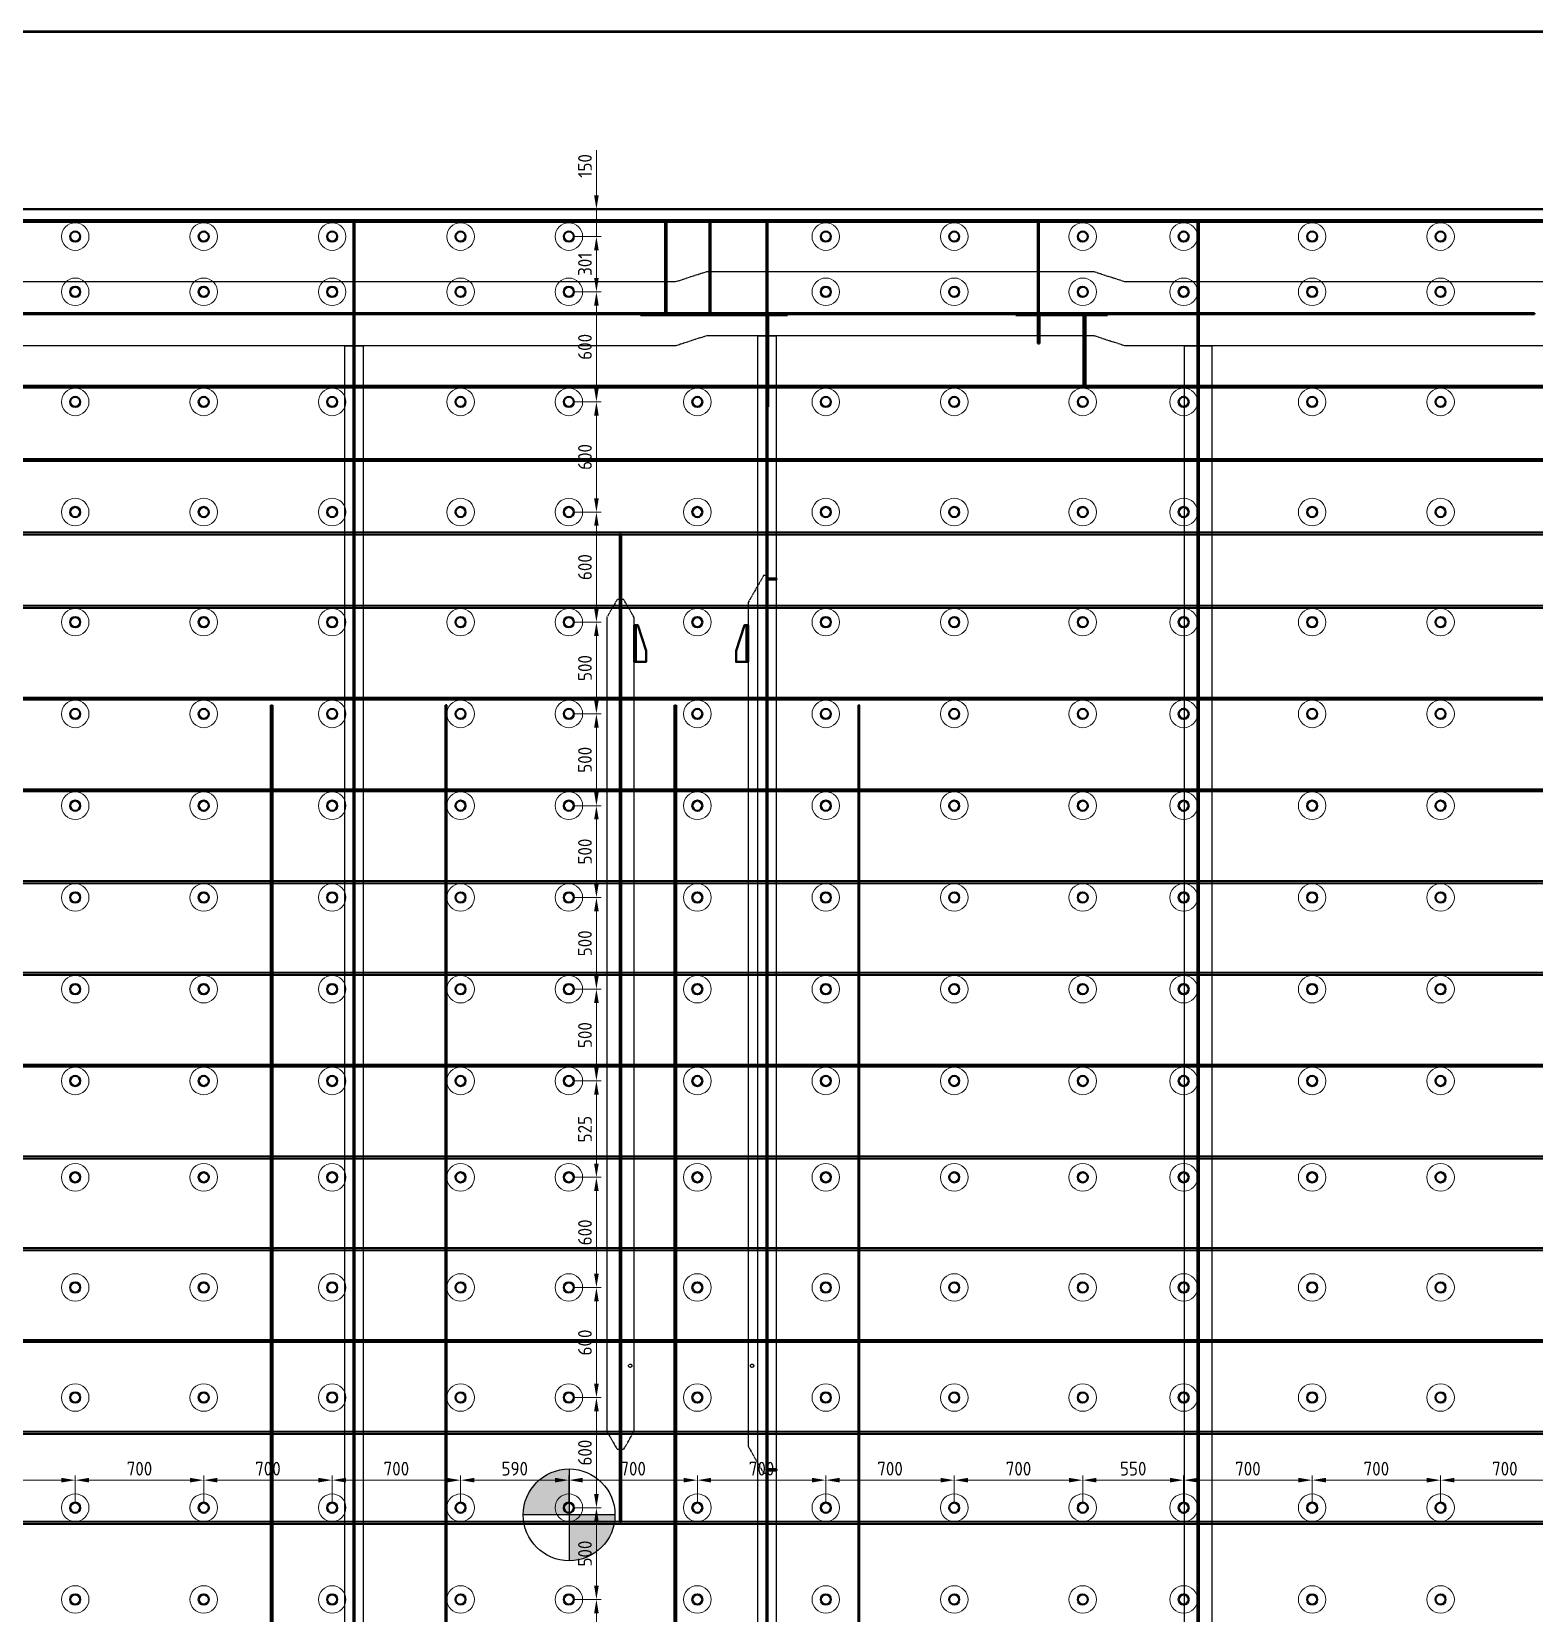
# Model space of a CAD drawing. Header units: millimetres. Extents: x 28536 to 76379, y -1004 to 16786.
# Drawn here: x 37083 to 45272, y 7658 to 16276 of the extents above; entities that cross this region are included whole.
import ezdxf

# ---------------------------------------------------------------- set-up
doc = ezdxf.new("R2010")
doc.units = ezdxf.units.MM
doc.linetypes.add('AM_ISO02W050', pattern=[7.5, 6, -1.5])
doc.linetypes.add('AM_ISO09W050', pattern=[22.5, 12, -1.5, 3, -1.5, 3, -1.5])
for name, color, linetype, lineweight in [('AM_BOR', 7, 'Continuous', 50), ('Mechanical-AM_0', 7, 'Continuous', 40), ('Mechanical-AM_11', 3, 'AM_ISO09W050', 25), ('Mechanical-AM_3', 6, 'AM_ISO02W050', 35), ('Mechanical-AM_9', 253, 'Continuous', 0)]:
    doc.layers.add(name, color=color, linetype=linetype, lineweight=lineweight)
doc.styles.get("Standard").update_dxf_attribs({"font": 'ISOCP.SHX'})
doc.dimstyles.new('AM_ISO', dxfattribs={"dimtxt": 3, "dimasz": 3, "dimexe": 1, "dimexo": 1, "dimgap": 1, "dimtad": 1, "dimdec": 0, "dimdsep": 46, "dimtxsty": 'Standard', "dimcen": 0, "dimclrd": 256, "dimclre": 256, "dimclrt": 2, "dimadec": 0, "dimazin": 2, "dimtp": 0.1, "dimtm": 0.1, "dimtfac": 0.71, "dimtdec": 0, "dimtmove": 0, "dimatfit": 3, "dimfxl": 1, "dimtzin": 0, "dimlwd": -1, "dimlwe": -1, "dimarcsym": 1})

# ---------------------------------------------------------------- blocks, each defined once
blk = doc.blocks.new('COG')
h = blk.add_hatch(color=256)
edge = h.paths.add_edge_path()
edge.add_line((0, 0), (0, 250))
edge.add_arc((0, 0), 250, 90, 180)
edge.add_line((-250, 0), (0, 0))
edge = h.paths.add_edge_path()
edge.add_line((250, 0), (0, 0))
edge.add_line((0, 0), (0, -250))
edge.add_arc((0, 0), 250, 270, 360)
for p, q in [((0, 250), (0, -250)), ((250, 0), (-250, 0))]:
    blk.add_line(p, q)
blk.add_circle((0, 0), 250)
blk = doc.blocks.new('stop plate-tv')
blk.add_line((200, 9), (0, 9))
blk.add_lwpolyline([(0, 0), (200, 0), (200, 20), (60, 65), (0, 65)], close=True)
blk = doc.blocks.new('A1')
at = {"layer": 'AM_BOR', "color": 161}
blk.add_line((16, 576), (816, 576), dxfattribs=at)
blk = doc.blocks.new('*D525')
at = {"layer": 'Defpoints', "color": 0, "transparency": 16777216}
for p in [(37320.5, 8383.5), (36620.5, 8233.5), (37320.5, 8233.5)]:
    blk.add_point(p, dxfattribs=at)
at = {"layer": 'Mechanical-AM_9', "transparency": 16777216}
for p, q in [((36620.5, 8258.5), (36620.5, 8408.5)), ((36695.5, 8383.5), (37245.5, 8383.5)), ((37320.5, 8258.5), (37320.5, 8408.5))]:
    blk.add_line(p, q, dxfattribs=at)
for points in [[(36695.5, 8396), (36695.5, 8371), (36620.5, 8383.5)], [(37245.5, 8396), (37245.5, 8371), (37320.5, 8383.5)]]:
    blk.add_solid(points, dxfattribs=at)
at = {"layer": 'Mechanical-AM_9', "color": 2, "transparency": 16777216, "insert": (36970.5, 8446), "char_height": 75, "attachment_point": 5}
blk.add_mtext('700', dxfattribs=at)
blk = doc.blocks.new('*D526')
at = {"layer": 'Defpoints', "color": 0, "transparency": 16777216}
for p in [(38020.5, 8383.5), (37320.5, 8233.5), (38020.5, 8233.5)]:
    blk.add_point(p, dxfattribs=at)
at = {"layer": 'Mechanical-AM_9', "transparency": 16777216}
for p, q in [((37320.5, 8258.5), (37320.5, 8408.5)), ((37395.5, 8383.5), (37945.5, 8383.5)), ((38020.5, 8258.5), (38020.5, 8408.5))]:
    blk.add_line(p, q, dxfattribs=at)
for points in [[(37395.5, 8396), (37395.5, 8371), (37320.5, 8383.5)], [(37945.5, 8396), (37945.5, 8371), (38020.5, 8383.5)]]:
    blk.add_solid(points, dxfattribs=at)
at = {"layer": 'Mechanical-AM_9', "color": 2, "transparency": 16777216, "insert": (37670.5, 8446), "char_height": 75, "attachment_point": 5}
blk.add_mtext('700', dxfattribs=at)
blk = doc.blocks.new('*D527')
at = {"layer": 'Defpoints', "color": 0, "transparency": 16777216}
for p in [(38720.5, 8383.5), (38020.5, 8233.5), (38720.5, 8233.5)]:
    blk.add_point(p, dxfattribs=at)
at = {"layer": 'Mechanical-AM_9', "transparency": 16777216}
for p, q in [((38020.5, 8258.5), (38020.5, 8408.5)), ((38095.5, 8383.5), (38645.5, 8383.5)), ((38720.5, 8258.5), (38720.5, 8408.5))]:
    blk.add_line(p, q, dxfattribs=at)
for points in [[(38095.5, 8396), (38095.5, 8371), (38020.5, 8383.5)], [(38645.5, 8396), (38645.5, 8371), (38720.5, 8383.5)]]:
    blk.add_solid(points, dxfattribs=at)
at = {"layer": 'Mechanical-AM_9', "color": 2, "transparency": 16777216, "insert": (38370.5, 8446), "char_height": 75, "attachment_point": 5}
blk.add_mtext('700', dxfattribs=at)
blk = doc.blocks.new('*D528')
at = {"layer": 'Defpoints', "color": 0, "transparency": 16777216}
for p in [(39420.5, 8383.5), (38720.5, 8233.5), (39420.5, 8233.5)]:
    blk.add_point(p, dxfattribs=at)
at = {"layer": 'Mechanical-AM_9', "transparency": 16777216}
for p, q in [((38720.5, 8258.5), (38720.5, 8408.5)), ((38795.5, 8383.5), (39345.5, 8383.5)), ((39420.5, 8258.5), (39420.5, 8408.5))]:
    blk.add_line(p, q, dxfattribs=at)
for points in [[(38795.5, 8396), (38795.5, 8371), (38720.5, 8383.5)], [(39345.5, 8396), (39345.5, 8371), (39420.5, 8383.5)]]:
    blk.add_solid(points, dxfattribs=at)
at = {"layer": 'Mechanical-AM_9', "color": 2, "transparency": 16777216, "insert": (39070.5, 8446), "char_height": 75, "attachment_point": 5}
blk.add_mtext('700', dxfattribs=at)
blk = doc.blocks.new('*D529')
at = {"layer": 'Defpoints', "color": 0, "transparency": 16777216}
for p in [(40010.5, 8383.5), (39420.5, 8233.5), (40010.5, 8233.5)]:
    blk.add_point(p, dxfattribs=at)
at = {"layer": 'Mechanical-AM_9', "transparency": 16777216}
for p, q in [((39420.5, 8258.5), (39420.5, 8408.5)), ((39495.5, 8383.5), (39935.5, 8383.5)), ((40010.5, 8258.5), (40010.5, 8408.5))]:
    blk.add_line(p, q, dxfattribs=at)
for points in [[(39495.5, 8396), (39495.5, 8371), (39420.5, 8383.5)], [(39935.5, 8396), (39935.5, 8371), (40010.5, 8383.5)]]:
    blk.add_solid(points, dxfattribs=at)
at = {"layer": 'Mechanical-AM_9', "color": 2, "transparency": 16777216, "insert": (39715.5, 8446), "char_height": 75, "attachment_point": 5}
blk.add_mtext('590', dxfattribs=at)
blk = doc.blocks.new('*D530')
at = {"layer": 'Defpoints', "color": 0, "transparency": 16777216}
for p in [(40710.5, 8383.5), (40010.5, 8233.5), (40710.5, 8233.5)]:
    blk.add_point(p, dxfattribs=at)
at = {"layer": 'Mechanical-AM_9', "transparency": 16777216}
for p, q in [((40010.5, 8258.5), (40010.5, 8408.5)), ((40085.5, 8383.5), (40635.5, 8383.5)), ((40710.5, 8258.5), (40710.5, 8408.5))]:
    blk.add_line(p, q, dxfattribs=at)
for points in [[(40085.5, 8396), (40085.5, 8371), (40010.5, 8383.5)], [(40635.5, 8396), (40635.5, 8371), (40710.5, 8383.5)]]:
    blk.add_solid(points, dxfattribs=at)
at = {"layer": 'Mechanical-AM_9', "color": 2, "transparency": 16777216, "insert": (40360.5, 8446), "char_height": 75, "attachment_point": 5}
blk.add_mtext('700', dxfattribs=at)
blk = doc.blocks.new('*D531')
at = {"layer": 'Defpoints', "color": 0, "transparency": 16777216}
for p in [(41410.5, 8383.5), (40710.5, 8233.5), (41410.5, 8233.5)]:
    blk.add_point(p, dxfattribs=at)
at = {"layer": 'Mechanical-AM_9', "transparency": 16777216}
for p, q in [((40710.5, 8258.5), (40710.5, 8408.5)), ((40785.5, 8383.5), (41335.5, 8383.5)), ((41410.5, 8258.5), (41410.5, 8408.5))]:
    blk.add_line(p, q, dxfattribs=at)
for points in [[(40785.5, 8396), (40785.5, 8371), (40710.5, 8383.5)], [(41335.5, 8396), (41335.5, 8371), (41410.5, 8383.5)]]:
    blk.add_solid(points, dxfattribs=at)
at = {"layer": 'Mechanical-AM_9', "color": 2, "transparency": 16777216, "insert": (41060.5, 8446), "char_height": 75, "attachment_point": 5}
blk.add_mtext('700', dxfattribs=at)
blk = doc.blocks.new('*D532')
at = {"layer": 'Defpoints', "color": 0, "transparency": 16777216}
for p in [(42110.5, 8383.5), (41410.5, 8233.5), (42110.5, 8233.5)]:
    blk.add_point(p, dxfattribs=at)
at = {"layer": 'Mechanical-AM_9', "transparency": 16777216}
for p, q in [((41410.5, 8258.5), (41410.5, 8408.5)), ((41485.5, 8383.5), (42035.5, 8383.5)), ((42110.5, 8258.5), (42110.5, 8408.5))]:
    blk.add_line(p, q, dxfattribs=at)
for points in [[(41485.5, 8396), (41485.5, 8371), (41410.5, 8383.5)], [(42035.5, 8396), (42035.5, 8371), (42110.5, 8383.5)]]:
    blk.add_solid(points, dxfattribs=at)
at = {"layer": 'Mechanical-AM_9', "color": 2, "transparency": 16777216, "insert": (41760.5, 8446), "char_height": 75, "attachment_point": 5}
blk.add_mtext('700', dxfattribs=at)
blk = doc.blocks.new('*D533')
at = {"layer": 'Defpoints', "color": 0, "transparency": 16777216}
for p in [(42810.5, 8383.5), (42110.5, 8233.5), (42810.5, 8233.5)]:
    blk.add_point(p, dxfattribs=at)
at = {"layer": 'Mechanical-AM_9', "transparency": 16777216}
for p, q in [((42110.5, 8258.5), (42110.5, 8408.5)), ((42185.5, 8383.5), (42735.5, 8383.5)), ((42810.5, 8258.5), (42810.5, 8408.5))]:
    blk.add_line(p, q, dxfattribs=at)
for points in [[(42185.5, 8396), (42185.5, 8371), (42110.5, 8383.5)], [(42735.5, 8396), (42735.5, 8371), (42810.5, 8383.5)]]:
    blk.add_solid(points, dxfattribs=at)
at = {"layer": 'Mechanical-AM_9', "color": 2, "transparency": 16777216, "insert": (42460.5, 8446), "char_height": 75, "attachment_point": 5}
blk.add_mtext('700', dxfattribs=at)
blk = doc.blocks.new('*D534')
at = {"layer": 'Defpoints', "color": 0, "transparency": 16777216}
for p in [(43360.5, 8383.5), (42810.5, 8233.5), (43360.5, 8233.5)]:
    blk.add_point(p, dxfattribs=at)
at = {"layer": 'Mechanical-AM_9', "transparency": 16777216}
for p, q in [((42810.5, 8258.5), (42810.5, 8408.5)), ((42885.5, 8383.5), (43285.5, 8383.5)), ((43360.5, 8258.5), (43360.5, 8408.5))]:
    blk.add_line(p, q, dxfattribs=at)
for points in [[(42885.5, 8396), (42885.5, 8371), (42810.5, 8383.5)], [(43285.5, 8396), (43285.5, 8371), (43360.5, 8383.5)]]:
    blk.add_solid(points, dxfattribs=at)
at = {"layer": 'Mechanical-AM_9', "color": 2, "transparency": 16777216, "insert": (43085.5, 8446), "char_height": 75, "attachment_point": 5}
blk.add_mtext('550', dxfattribs=at)
blk = doc.blocks.new('*D535')
at = {"layer": 'Defpoints', "color": 0, "transparency": 16777216}
for p in [(44060.5, 8383.5), (43360.5, 8233.5), (44060.5, 8233.5)]:
    blk.add_point(p, dxfattribs=at)
at = {"layer": 'Mechanical-AM_9', "transparency": 16777216}
for p, q in [((43360.5, 8258.5), (43360.5, 8408.5)), ((43435.5, 8383.5), (43985.5, 8383.5)), ((44060.5, 8258.5), (44060.5, 8408.5))]:
    blk.add_line(p, q, dxfattribs=at)
for points in [[(43435.5, 8396), (43435.5, 8371), (43360.5, 8383.5)], [(43985.5, 8396), (43985.5, 8371), (44060.5, 8383.5)]]:
    blk.add_solid(points, dxfattribs=at)
at = {"layer": 'Mechanical-AM_9', "color": 2, "transparency": 16777216, "insert": (43710.5, 8446), "char_height": 75, "attachment_point": 5}
blk.add_mtext('700', dxfattribs=at)
blk = doc.blocks.new('*D536')
at = {"layer": 'Defpoints', "color": 0, "transparency": 16777216}
for p in [(44760.5, 8383.5), (44060.5, 8233.5), (44760.5, 8233.5)]:
    blk.add_point(p, dxfattribs=at)
at = {"layer": 'Mechanical-AM_9', "transparency": 16777216}
for p, q in [((44060.5, 8258.5), (44060.5, 8408.5)), ((44135.5, 8383.5), (44685.5, 8383.5)), ((44760.5, 8258.5), (44760.5, 8408.5))]:
    blk.add_line(p, q, dxfattribs=at)
for points in [[(44135.5, 8396), (44135.5, 8371), (44060.5, 8383.5)], [(44685.5, 8396), (44685.5, 8371), (44760.5, 8383.5)]]:
    blk.add_solid(points, dxfattribs=at)
at = {"layer": 'Mechanical-AM_9', "color": 2, "transparency": 16777216, "insert": (44410.5, 8446), "char_height": 75, "attachment_point": 5}
blk.add_mtext('700', dxfattribs=at)
blk = doc.blocks.new('*D537')
at = {"layer": 'Defpoints', "color": 0, "transparency": 16777216}
for p in [(45460.5, 8383.5), (44760.5, 8233.5), (45460.5, 8233.5)]:
    blk.add_point(p, dxfattribs=at)
at = {"layer": 'Mechanical-AM_9', "transparency": 16777216}
for p, q in [((44760.5, 8258.5), (44760.5, 8408.5)), ((44835.5, 8383.5), (45385.5, 8383.5)), ((45460.5, 8258.5), (45460.5, 8408.5))]:
    blk.add_line(p, q, dxfattribs=at)
for points in [[(44835.5, 8396), (44835.5, 8371), (44760.5, 8383.5)], [(45385.5, 8396), (45385.5, 8371), (45460.5, 8383.5)]]:
    blk.add_solid(points, dxfattribs=at)
at = {"layer": 'Mechanical-AM_9', "color": 2, "transparency": 16777216, "insert": (45110.5, 8446), "char_height": 75, "attachment_point": 5}
blk.add_mtext('700', dxfattribs=at)
blk = doc.blocks.new('*D554')
at = {"layer": 'Defpoints', "color": 0, "transparency": 16777216}
for p in [(40010.5, 7733.5), (40160.5, 7733.5), (40010.5, 7233.5)]:
    blk.add_point(p, dxfattribs=at)
at = {"layer": 'Mechanical-AM_9', "transparency": 16777216}
for p, q in [((40035.5, 7733.5), (40185.5, 7733.5)), ((40160.5, 7308.5), (40160.5, 7658.5)), ((40035.5, 7233.5), (40185.5, 7233.5))]:
    blk.add_line(p, q, dxfattribs=at)
for points in [[(40148, 7658.5), (40173, 7658.5), (40160.5, 7733.5)], [(40148, 7308.5), (40173, 7308.5), (40160.5, 7233.5)]]:
    blk.add_solid(points, dxfattribs=at)
at = {"layer": 'Mechanical-AM_9', "color": 2, "transparency": 16777216, "insert": (40098, 7483.5), "char_height": 75, "attachment_point": 5, "rotation": 90}
blk.add_mtext('500', dxfattribs=at)
blk = doc.blocks.new('*D555')
at = {"layer": 'Defpoints', "color": 0, "transparency": 16777216}
for p in [(40010.5, 8233.5), (40160.5, 8233.5), (40010.5, 7733.5)]:
    blk.add_point(p, dxfattribs=at)
at = {"layer": 'Mechanical-AM_9', "transparency": 16777216}
for p, q in [((40035.5, 8233.5), (40185.5, 8233.5)), ((40160.5, 7808.5), (40160.5, 8158.5)), ((40035.5, 7733.5), (40185.5, 7733.5))]:
    blk.add_line(p, q, dxfattribs=at)
for points in [[(40148, 8158.5), (40173, 8158.5), (40160.5, 8233.5)], [(40148, 7808.5), (40173, 7808.5), (40160.5, 7733.5)]]:
    blk.add_solid(points, dxfattribs=at)
at = {"layer": 'Mechanical-AM_9', "color": 2, "transparency": 16777216, "insert": (40098, 7983.5), "char_height": 75, "attachment_point": 5, "rotation": 90}
blk.add_mtext('500', dxfattribs=at)
blk = doc.blocks.new('*D556')
at = {"layer": 'Defpoints', "color": 0, "transparency": 16777216}
for p in [(40010.5, 8833.5), (40160.5, 8833.5), (40010.5, 8233.5)]:
    blk.add_point(p, dxfattribs=at)
at = {"layer": 'Mechanical-AM_9', "transparency": 16777216}
for p, q in [((40035.5, 8833.5), (40185.5, 8833.5)), ((40160.5, 8308.5), (40160.5, 8758.5)), ((40035.5, 8233.5), (40185.5, 8233.5))]:
    blk.add_line(p, q, dxfattribs=at)
for points in [[(40148, 8758.5), (40173, 8758.5), (40160.5, 8833.5)], [(40148, 8308.5), (40173, 8308.5), (40160.5, 8233.5)]]:
    blk.add_solid(points, dxfattribs=at)
at = {"layer": 'Mechanical-AM_9', "color": 2, "transparency": 16777216, "insert": (40098, 8533.5), "char_height": 75, "attachment_point": 5, "rotation": 90}
blk.add_mtext('600', dxfattribs=at)
blk = doc.blocks.new('*D557')
at = {"layer": 'Defpoints', "color": 0, "transparency": 16777216}
for p in [(40010.5, 9433.5), (40160.5, 9433.5), (40010.5, 8833.5)]:
    blk.add_point(p, dxfattribs=at)
at = {"layer": 'Mechanical-AM_9', "transparency": 16777216}
for p, q in [((40035.5, 9433.5), (40185.5, 9433.5)), ((40160.5, 8908.5), (40160.5, 9358.5)), ((40035.5, 8833.5), (40185.5, 8833.5))]:
    blk.add_line(p, q, dxfattribs=at)
for points in [[(40148, 9358.5), (40173, 9358.5), (40160.5, 9433.5)], [(40148, 8908.5), (40173, 8908.5), (40160.5, 8833.5)]]:
    blk.add_solid(points, dxfattribs=at)
at = {"layer": 'Mechanical-AM_9', "color": 2, "transparency": 16777216, "insert": (40098, 9133.5), "char_height": 75, "attachment_point": 5, "rotation": 90}
blk.add_mtext('600', dxfattribs=at)
blk = doc.blocks.new('*D558')
at = {"layer": 'Defpoints', "color": 0, "transparency": 16777216}
for p in [(40010.5, 10033.5), (40160.5, 10033.5), (40010.5, 9433.5)]:
    blk.add_point(p, dxfattribs=at)
at = {"layer": 'Mechanical-AM_9', "transparency": 16777216}
for p, q in [((40035.5, 10033.5), (40185.5, 10033.5)), ((40160.5, 9508.5), (40160.5, 9958.5)), ((40035.5, 9433.5), (40185.5, 9433.5))]:
    blk.add_line(p, q, dxfattribs=at)
for points in [[(40148, 9958.5), (40173, 9958.5), (40160.5, 10033.5)], [(40148, 9508.5), (40173, 9508.5), (40160.5, 9433.5)]]:
    blk.add_solid(points, dxfattribs=at)
at = {"layer": 'Mechanical-AM_9', "color": 2, "transparency": 16777216, "insert": (40098, 9733.5), "char_height": 75, "attachment_point": 5, "rotation": 90}
blk.add_mtext('600', dxfattribs=at)
blk = doc.blocks.new('*D559')
at = {"layer": 'Defpoints', "color": 0, "transparency": 16777216}
for p in [(40010.5, 10558.5), (40160.5, 10558.5), (40010.5, 10033.5)]:
    blk.add_point(p, dxfattribs=at)
at = {"layer": 'Mechanical-AM_9', "transparency": 16777216}
for p, q in [((40035.5, 10558.5), (40185.5, 10558.5)), ((40160.5, 10108.5), (40160.5, 10483.5)), ((40035.5, 10033.5), (40185.5, 10033.5))]:
    blk.add_line(p, q, dxfattribs=at)
for points in [[(40148, 10483.5), (40173, 10483.5), (40160.5, 10558.5)], [(40148, 10108.5), (40173, 10108.5), (40160.5, 10033.5)]]:
    blk.add_solid(points, dxfattribs=at)
at = {"layer": 'Mechanical-AM_9', "color": 2, "transparency": 16777216, "insert": (40097.9, 10296), "char_height": 75, "attachment_point": 5, "rotation": 90}
blk.add_mtext('525', dxfattribs=at)
blk = doc.blocks.new('*D560')
at = {"layer": 'Defpoints', "color": 0, "transparency": 16777216}
for p in [(40010.5, 11058.5), (40160.5, 11058.5), (40010.5, 10558.5)]:
    blk.add_point(p, dxfattribs=at)
at = {"layer": 'Mechanical-AM_9', "transparency": 16777216}
for p, q in [((40035.5, 11058.5), (40185.5, 11058.5)), ((40160.5, 10633.5), (40160.5, 10983.5)), ((40035.5, 10558.5), (40185.5, 10558.5))]:
    blk.add_line(p, q, dxfattribs=at)
for points in [[(40148, 10983.5), (40173, 10983.5), (40160.5, 11058.5)], [(40148, 10633.5), (40173, 10633.5), (40160.5, 10558.5)]]:
    blk.add_solid(points, dxfattribs=at)
at = {"layer": 'Mechanical-AM_9', "color": 2, "transparency": 16777216, "insert": (40098, 10808.5), "char_height": 75, "attachment_point": 5, "rotation": 90}
blk.add_mtext('500', dxfattribs=at)
blk = doc.blocks.new('*D561')
at = {"layer": 'Defpoints', "color": 0, "transparency": 16777216}
for p in [(40010.5, 11558.5), (40160.5, 11558.5), (40010.5, 11058.5)]:
    blk.add_point(p, dxfattribs=at)
at = {"layer": 'Mechanical-AM_9', "transparency": 16777216}
for p, q in [((40035.5, 11558.5), (40185.5, 11558.5)), ((40160.5, 11133.5), (40160.5, 11483.5)), ((40035.5, 11058.5), (40185.5, 11058.5))]:
    blk.add_line(p, q, dxfattribs=at)
for points in [[(40148, 11483.5), (40173, 11483.5), (40160.5, 11558.5)], [(40148, 11133.5), (40173, 11133.5), (40160.5, 11058.5)]]:
    blk.add_solid(points, dxfattribs=at)
at = {"layer": 'Mechanical-AM_9', "color": 2, "transparency": 16777216, "insert": (40098, 11308.5), "char_height": 75, "attachment_point": 5, "rotation": 90}
blk.add_mtext('500', dxfattribs=at)
blk = doc.blocks.new('*D562')
at = {"layer": 'Defpoints', "color": 0, "transparency": 16777216}
for p in [(40010.5, 12058.5), (40160.5, 12058.5), (40010.5, 11558.5)]:
    blk.add_point(p, dxfattribs=at)
at = {"layer": 'Mechanical-AM_9', "transparency": 16777216}
for p, q in [((40035.5, 12058.5), (40185.5, 12058.5)), ((40160.5, 11633.5), (40160.5, 11983.5)), ((40035.5, 11558.5), (40185.5, 11558.5))]:
    blk.add_line(p, q, dxfattribs=at)
for points in [[(40148, 11983.5), (40173, 11983.5), (40160.5, 12058.5)], [(40148, 11633.5), (40173, 11633.5), (40160.5, 11558.5)]]:
    blk.add_solid(points, dxfattribs=at)
at = {"layer": 'Mechanical-AM_9', "color": 2, "transparency": 16777216, "insert": (40098, 11808.5), "char_height": 75, "attachment_point": 5, "rotation": 90}
blk.add_mtext('500', dxfattribs=at)
blk = doc.blocks.new('*D563')
at = {"layer": 'Defpoints', "color": 0, "transparency": 16777216}
for p in [(40010.5, 12558.5), (40160.5, 12558.5), (40010.5, 12058.5)]:
    blk.add_point(p, dxfattribs=at)
at = {"layer": 'Mechanical-AM_9', "transparency": 16777216}
for p, q in [((40035.5, 12558.5), (40185.5, 12558.5)), ((40160.5, 12133.5), (40160.5, 12483.5)), ((40035.5, 12058.5), (40185.5, 12058.5))]:
    blk.add_line(p, q, dxfattribs=at)
for points in [[(40148, 12483.5), (40173, 12483.5), (40160.5, 12558.5)], [(40148, 12133.5), (40173, 12133.5), (40160.5, 12058.5)]]:
    blk.add_solid(points, dxfattribs=at)
at = {"layer": 'Mechanical-AM_9', "color": 2, "transparency": 16777216, "insert": (40098, 12308.5), "char_height": 75, "attachment_point": 5, "rotation": 90}
blk.add_mtext('500', dxfattribs=at)
blk = doc.blocks.new('*D564')
at = {"layer": 'Defpoints', "color": 0, "transparency": 16777216}
for p in [(40010.5, 13058.5), (40160.5, 13058.5), (40010.5, 12558.5)]:
    blk.add_point(p, dxfattribs=at)
at = {"layer": 'Mechanical-AM_9', "transparency": 16777216}
for p, q in [((40035.5, 13058.5), (40185.5, 13058.5)), ((40160.5, 12633.5), (40160.5, 12983.5)), ((40035.5, 12558.5), (40185.5, 12558.5))]:
    blk.add_line(p, q, dxfattribs=at)
for points in [[(40148, 12983.5), (40173, 12983.5), (40160.5, 13058.5)], [(40148, 12633.5), (40173, 12633.5), (40160.5, 12558.5)]]:
    blk.add_solid(points, dxfattribs=at)
at = {"layer": 'Mechanical-AM_9', "color": 2, "transparency": 16777216, "insert": (40098, 12808.5), "char_height": 75, "attachment_point": 5, "rotation": 90}
blk.add_mtext('500', dxfattribs=at)
blk = doc.blocks.new('*D565')
at = {"layer": 'Defpoints', "color": 0, "transparency": 16777216}
for p in [(40010.5, 13658.5), (40160.5, 13658.5), (40010.5, 13058.5)]:
    blk.add_point(p, dxfattribs=at)
at = {"layer": 'Mechanical-AM_9', "transparency": 16777216}
for p, q in [((40035.5, 13658.5), (40185.5, 13658.5)), ((40160.5, 13133.5), (40160.5, 13583.5)), ((40035.5, 13058.5), (40185.5, 13058.5))]:
    blk.add_line(p, q, dxfattribs=at)
for points in [[(40148, 13583.5), (40173, 13583.5), (40160.5, 13658.5)], [(40148, 13133.5), (40173, 13133.5), (40160.5, 13058.5)]]:
    blk.add_solid(points, dxfattribs=at)
at = {"layer": 'Mechanical-AM_9', "color": 2, "transparency": 16777216, "insert": (40098, 13358.5), "char_height": 75, "attachment_point": 5, "rotation": 90}
blk.add_mtext('600', dxfattribs=at)
blk = doc.blocks.new('*D566')
at = {"layer": 'Defpoints', "color": 0, "transparency": 16777216}
for p in [(40010.5, 14258.5), (40160.5, 14258.5), (40010.5, 13658.5)]:
    blk.add_point(p, dxfattribs=at)
at = {"layer": 'Mechanical-AM_9', "transparency": 16777216}
for p, q in [((40035.5, 14258.5), (40185.5, 14258.5)), ((40160.5, 13733.5), (40160.5, 14183.5)), ((40035.5, 13658.5), (40185.5, 13658.5))]:
    blk.add_line(p, q, dxfattribs=at)
for points in [[(40148, 14183.5), (40173, 14183.5), (40160.5, 14258.5)], [(40148, 13733.5), (40173, 13733.5), (40160.5, 13658.5)]]:
    blk.add_solid(points, dxfattribs=at)
at = {"layer": 'Mechanical-AM_9', "color": 2, "transparency": 16777216, "insert": (40098, 13958.5), "char_height": 75, "attachment_point": 5, "rotation": 90}
blk.add_mtext('600', dxfattribs=at)
blk = doc.blocks.new('*D567')
at = {"layer": 'Defpoints', "color": 0, "transparency": 16777216}
for p in [(40010.5, 14858.5), (40160.5, 14858.5), (40010.5, 14258.5)]:
    blk.add_point(p, dxfattribs=at)
at = {"layer": 'Mechanical-AM_9', "transparency": 16777216}
for p, q in [((40035.5, 14858.5), (40185.5, 14858.5)), ((40160.5, 14333.5), (40160.5, 14783.5)), ((40035.5, 14258.5), (40185.5, 14258.5))]:
    blk.add_line(p, q, dxfattribs=at)
for points in [[(40148, 14783.5), (40173, 14783.5), (40160.5, 14858.5)], [(40148, 14333.5), (40173, 14333.5), (40160.5, 14258.5)]]:
    blk.add_solid(points, dxfattribs=at)
at = {"layer": 'Mechanical-AM_9', "color": 2, "transparency": 16777216, "insert": (40098, 14558.5), "char_height": 75, "attachment_point": 5, "rotation": 90}
blk.add_mtext('600', dxfattribs=at)
blk = doc.blocks.new('*D568')
at = {"layer": 'Defpoints', "color": 0, "transparency": 16777216}
for p in [(40010.5, 15159.4), (40160.5, 15159.4), (40010.5, 14858.5)]:
    blk.add_point(p, dxfattribs=at)
at = {"layer": 'Mechanical-AM_9', "transparency": 16777216}
for p, q in [((40035.5, 15159.4), (40185.5, 15159.4)), ((40160.5, 14933.5), (40160.5, 15084.4)), ((40035.5, 14858.5), (40185.5, 14858.5))]:
    blk.add_line(p, q, dxfattribs=at)
for points in [[(40148, 15084.4), (40173, 15084.4), (40160.5, 15159.4)], [(40148, 14933.5), (40173, 14933.5), (40160.5, 14858.5)]]:
    blk.add_solid(points, dxfattribs=at)
at = {"layer": 'Mechanical-AM_9', "color": 2, "transparency": 16777216, "insert": (40098, 15008.9), "char_height": 75, "attachment_point": 5, "rotation": 90}
blk.add_mtext('301', dxfattribs=at)
blk = doc.blocks.new('*D569')
at = {"layer": 'Defpoints', "color": 0, "transparency": 16777216}
for p in [(40010.5, 15309.4), (40160.5, 15309.4), (40010.5, 15159.4)]:
    blk.add_point(p, dxfattribs=at)
at = {"layer": 'Mechanical-AM_9', "transparency": 16777216}
for p, q in [((40160.5, 15384.4), (40160.5, 15629.4)), ((40035.5, 15309.4), (40185.5, 15309.4)), ((40160.5, 15159.4), (40160.5, 15309.4)), ((40035.5, 15159.4), (40185.5, 15159.4)), ((40160.5, 15084.4), (40160.5, 15009.4))]:
    blk.add_line(p, q, dxfattribs=at)
for points in [[(40148, 15384.4), (40173, 15384.4), (40160.5, 15309.4)], [(40148, 15084.4), (40173, 15084.4), (40160.5, 15159.4)]]:
    blk.add_solid(points, dxfattribs=at)
at = {"layer": 'Mechanical-AM_9', "color": 2, "transparency": 16777216, "insert": (40098, 15544.4), "char_height": 75, "attachment_point": 5, "rotation": 90}
blk.add_mtext('150', dxfattribs=at)
blk = doc.blocks.new('PNL_01_1_2', base_point=(33626.6, 1079.4))
for centre in [(37320.5, 15159.4), (38020.5, 15159.4), (38720.5, 15159.4), (39420.5, 15159.4), (40010.5, 15159.4), (41410.5, 15159.4), (42110.5, 15159.4), (42810.5, 15159.4), (43360.5, 15159.4), (44060.5, 15159.4), (44760.5, 15159.4), (37320.5, 14858.5), (38020.5, 14858.5), (38720.5, 14858.5), (39420.5, 14858.5), (40010.5, 14858.5), (41410.5, 14858.5), (42110.5, 14858.5), (42810.5, 14858.5), (43360.5, 14858.5), (44060.5, 14858.5), (44760.5, 14858.5), (37320.5, 14258.5), (38020.5, 14258.5), (38720.5, 14258.5), (39420.5, 14258.5), (40010.5, 14258.5), (40710.5, 14258.5), (41410.5, 14258.5), (42110.5, 14258.5), (42810.5, 14258.5), (43360.5, 14258.5), (44060.5, 14258.5), (44760.5, 14258.5), (37320.5, 13658.5), (38020.5, 13658.5), (38720.5, 13658.5), (39420.5, 13658.5), (40010.5, 13658.5), (40710.5, 13658.5), (41410.5, 13658.5), (42110.5, 13658.5), (42810.5, 13658.5), (43360.5, 13658.5), (44060.5, 13658.5), (44760.5, 13658.5), (37320.5, 13058.5), (38020.5, 13058.5), (38720.5, 13058.5), (39420.5, 13058.5), (40010.5, 13058.5), (40710.5, 13058.5), (41410.5, 13058.5), (42110.5, 13058.5), (42810.5, 13058.5), (43360.5, 13058.5), (44060.5, 13058.5), (44760.5, 13058.5), (37320.5, 12558.5), (38020.5, 12558.5), (38720.5, 12558.5), (39420.5, 12558.5), (40010.5, 12558.5), (40710.5, 12558.5), (41410.5, 12558.5), (42110.5, 12558.5), (42810.5, 12558.5), (43360.5, 12558.5), (44060.5, 12558.5), (44760.5, 12558.5), (37320.5, 12058.5), (38020.5, 12058.5), (38720.5, 12058.5), (39420.5, 12058.5), (40010.5, 12058.5), (40710.5, 12058.5), (41410.5, 12058.5), (42110.5, 12058.5), (42810.5, 12058.5), (43360.5, 12058.5), (44060.5, 12058.5), (44760.5, 12058.5), (37320.5, 11558.5), (38020.5, 11558.5), (38720.5, 11558.5), (39420.5, 11558.5), (40010.5, 11558.5), (40710.5, 11558.5), (41410.5, 11558.5), (42110.5, 11558.5), (42810.5, 11558.5), (43360.5, 11558.5), (44060.5, 11558.5), (44760.5, 11558.5), (37320.5, 11058.5), (38020.5, 11058.5), (38720.5, 11058.5), (39420.5, 11058.5), (40010.5, 11058.5), (40710.5, 11058.5), (41410.5, 11058.5), (42110.5, 11058.5), (42810.5, 11058.5), (43360.5, 11058.5), (44060.5, 11058.5), (44760.5, 11058.5), (37320.5, 10558.5), (38020.5, 10558.5), (38720.5, 10558.5), (39420.5, 10558.5), (40010.5, 10558.5), (40710.5, 10558.5), (41410.5, 10558.5), (42110.5, 10558.5), (42810.5, 10558.5), (43360.5, 10558.5), (44060.5, 10558.5), (44760.5, 10558.5), (37320.5, 10033.5), (38020.5, 10033.5), (38720.5, 10033.5), (39420.5, 10033.5), (40010.5, 10033.5), (40710.5, 10033.5), (41410.5, 10033.5), (42110.5, 10033.5), (42810.5, 10033.5), (43360.5, 10033.5), (44060.5, 10033.5), (44760.5, 10033.5), (37320.5, 9433.5), (38020.5, 9433.5), (38720.5, 9433.5), (39420.5, 9433.5), (40010.5, 9433.5), (40710.5, 9433.5), (41410.5, 9433.5), (42110.5, 9433.5), (42810.5, 9433.5), (43360.5, 9433.5), (44060.5, 9433.5), (44760.5, 9433.5), (37320.5, 8833.5), (38020.5, 8833.5), (38720.5, 8833.5), (39420.5, 8833.5), (40010.5, 8833.5), (40710.5, 8833.5), (41410.5, 8833.5), (42110.5, 8833.5), (42810.5, 8833.5), (43360.5, 8833.5), (44060.5, 8833.5), (44760.5, 8833.5), (37320.5, 8233.5), (38020.5, 8233.5), (38720.5, 8233.5), (39420.5, 8233.5), (40010.5, 8233.5), (40710.5, 8233.5), (41410.5, 8233.5), (42110.5, 8233.5), (42810.5, 8233.5), (43360.5, 8233.5), (44060.5, 8233.5), (44760.5, 8233.5), (37320.5, 7733.5), (38020.5, 7733.5), (38720.5, 7733.5), (39420.5, 7733.5), (40010.5, 7733.5), (40710.5, 7733.5), (41410.5, 7733.5), (42110.5, 7733.5), (42810.5, 7733.5), (43360.5, 7733.5), (44060.5, 7733.5), (44760.5, 7733.5)]:
    blk.add_circle(centre, 27.5)
at = {"layer": 'Mechanical-AM_9'}
for centre in [(37320.5, 15159.4), (38020.5, 15159.4), (38720.5, 15159.4), (39420.5, 15159.4), (40010.5, 15159.4), (41410.5, 15159.4), (42110.5, 15159.4), (42810.5, 15159.4), (43360.5, 15159.4), (44060.5, 15159.4), (44760.5, 15159.4), (37320.5, 14858.5), (38020.5, 14858.5), (38720.5, 14858.5), (39420.5, 14858.5), (40010.5, 14858.5), (41410.5, 14858.5), (42110.5, 14858.5), (42810.5, 14858.5), (43360.5, 14858.5), (44060.5, 14858.5), (44760.5, 14858.5), (37320.5, 14258.5), (38020.5, 14258.5), (38720.5, 14258.5), (39420.5, 14258.5), (40010.5, 14258.5), (40710.5, 14258.5), (41410.5, 14258.5), (42110.5, 14258.5), (42810.5, 14258.5), (43360.5, 14258.5), (44060.5, 14258.5), (44760.5, 14258.5), (37320.5, 13658.5), (38020.5, 13658.5), (38720.5, 13658.5), (39420.5, 13658.5), (40010.5, 13658.5), (40710.5, 13658.5), (41410.5, 13658.5), (42110.5, 13658.5), (42810.5, 13658.5), (43360.5, 13658.5), (44060.5, 13658.5), (44760.5, 13658.5), (37320.5, 13058.5), (38020.5, 13058.5), (38720.5, 13058.5), (39420.5, 13058.5), (40010.5, 13058.5), (40710.5, 13058.5), (41410.5, 13058.5), (42110.5, 13058.5), (42810.5, 13058.5), (43360.5, 13058.5), (44060.5, 13058.5), (44760.5, 13058.5), (37320.5, 12558.5), (38020.5, 12558.5), (38720.5, 12558.5), (39420.5, 12558.5), (40010.5, 12558.5), (40710.5, 12558.5), (41410.5, 12558.5), (42110.5, 12558.5), (42810.5, 12558.5), (43360.5, 12558.5), (44060.5, 12558.5), (44760.5, 12558.5), (37320.5, 12058.5), (38020.5, 12058.5), (38720.5, 12058.5), (39420.5, 12058.5), (40010.5, 12058.5), (40710.5, 12058.5), (41410.5, 12058.5), (42110.5, 12058.5), (42810.5, 12058.5), (43360.5, 12058.5), (44060.5, 12058.5), (44760.5, 12058.5), (37320.5, 11558.5), (38020.5, 11558.5), (38720.5, 11558.5), (39420.5, 11558.5), (40010.5, 11558.5), (40710.5, 11558.5), (41410.5, 11558.5), (42110.5, 11558.5), (42810.5, 11558.5), (43360.5, 11558.5), (44060.5, 11558.5), (44760.5, 11558.5), (37320.5, 11058.5), (38020.5, 11058.5), (38720.5, 11058.5), (39420.5, 11058.5), (40010.5, 11058.5), (40710.5, 11058.5), (41410.5, 11058.5), (42110.5, 11058.5), (42810.5, 11058.5), (43360.5, 11058.5), (44060.5, 11058.5), (44760.5, 11058.5), (37320.5, 10558.5), (38020.5, 10558.5), (38720.5, 10558.5), (39420.5, 10558.5), (40010.5, 10558.5), (40710.5, 10558.5), (41410.5, 10558.5), (42110.5, 10558.5), (42810.5, 10558.5), (43360.5, 10558.5), (44060.5, 10558.5), (44760.5, 10558.5), (37320.5, 10033.5), (38020.5, 10033.5), (38720.5, 10033.5), (39420.5, 10033.5), (40010.5, 10033.5), (40710.5, 10033.5), (41410.5, 10033.5), (42110.5, 10033.5), (42810.5, 10033.5), (43360.5, 10033.5), (44060.5, 10033.5), (44760.5, 10033.5), (37320.5, 9433.5), (38020.5, 9433.5), (38720.5, 9433.5), (39420.5, 9433.5), (40010.5, 9433.5), (40710.5, 9433.5), (41410.5, 9433.5), (42110.5, 9433.5), (42810.5, 9433.5), (43360.5, 9433.5), (44060.5, 9433.5), (44760.5, 9433.5), (37320.5, 8833.5), (38020.5, 8833.5), (38720.5, 8833.5), (39420.5, 8833.5), (40010.5, 8833.5), (40710.5, 8833.5), (41410.5, 8833.5), (42110.5, 8833.5), (42810.5, 8833.5), (43360.5, 8833.5), (44060.5, 8833.5), (44760.5, 8833.5), (37320.5, 8233.5), (38020.5, 8233.5), (38720.5, 8233.5), (39420.5, 8233.5), (40010.5, 8233.5), (40710.5, 8233.5), (41410.5, 8233.5), (42110.5, 8233.5), (42810.5, 8233.5), (43360.5, 8233.5), (44060.5, 8233.5), (44760.5, 8233.5), (37320.5, 7733.5), (38020.5, 7733.5), (38720.5, 7733.5), (39420.5, 7733.5), (40010.5, 7733.5), (40710.5, 7733.5), (41410.5, 7733.5), (42110.5, 7733.5), (42810.5, 7733.5), (43360.5, 7733.5), (44060.5, 7733.5), (44760.5, 7733.5)]:
    blk.add_circle(centre, 75, dxfattribs=at)
for p1, p2, distance, picture, middle in [((40010.5, 15159.4), (40010.5, 15309.4), -150, '*D569', (40098, 15544.4)), ((40010.5, 14858.5), (40010.5, 15159.4), -150, '*D568', (40098, 15008.9)), ((40010.5, 14258.5), (40010.5, 14858.5), -150, '*D567', (40098, 14558.5)), ((40010.5, 13658.5), (40010.5, 14258.5), -150, '*D566', (40098, 13958.5)), ((40010.5, 13058.5), (40010.5, 13658.5), -150, '*D565', (40098, 13358.5)), ((40010.5, 12558.5), (40010.5, 13058.5), -150, '*D564', (40098, 12808.5)), ((40010.5, 12058.5), (40010.5, 12558.5), -150, '*D563', (40098, 12308.5)), ((40010.5, 11558.5), (40010.5, 12058.5), -150, '*D562', (40098, 11808.5)), ((40010.5, 11058.5), (40010.5, 11558.5), -150, '*D561', (40098, 11308.5)), ((40010.5, 10558.5), (40010.5, 11058.5), -150, '*D560', (40098, 10808.5)), ((40010.5, 10033.5), (40010.5, 10558.5), -150, '*D559', (40097.9, 10296)), ((40010.5, 9433.5), (40010.5, 10033.5), -150, '*D558', (40098, 9733.5)), ((40010.5, 8833.5), (40010.5, 9433.5), -150, '*D557', (40098, 9133.5)), ((40010.5, 8233.5), (40010.5, 8833.5), -150, '*D556', (40098, 8533.5)), ((36620.5, 8233.5), (37320.5, 8233.5), 150, '*D525', (36970.5, 8446)), ((37320.5, 8233.5), (38020.5, 8233.5), 150, '*D526', (37670.5, 8446)), ((38020.5, 8233.5), (38720.5, 8233.5), 150, '*D527', (38370.5, 8446)), ((38720.5, 8233.5), (39420.5, 8233.5), 150, '*D528', (39070.5, 8446)), ((39420.5, 8233.5), (40010.5, 8233.5), 150, '*D529', (39715.5, 8446)), ((40010.5, 8233.5), (40710.5, 8233.5), 150, '*D530', (40360.5, 8446)), ((40710.5, 8233.5), (41410.5, 8233.5), 150, '*D531', (41060.5, 8446)), ((41410.5, 8233.5), (42110.5, 8233.5), 150, '*D532', (41760.5, 8446)), ((42110.5, 8233.5), (42810.5, 8233.5), 150, '*D533', (42460.5, 8446)), ((42810.5, 8233.5), (43360.5, 8233.5), 150, '*D534', (43085.5, 8446)), ((43360.5, 8233.5), (44060.5, 8233.5), 150, '*D535', (43710.5, 8446)), ((44060.5, 8233.5), (44760.5, 8233.5), 150, '*D536', (44410.5, 8446)), ((44760.5, 8233.5), (45460.5, 8233.5), 150, '*D537', (45110.5, 8446)), ((40010.5, 7733.5), (40010.5, 8233.5), -150, '*D555', (40098, 7983.5)), ((40010.5, 7233.5), (40010.5, 7733.5), -150, '*D554', (40098, 7483.5))]:
    dim = blk.add_aligned_dim(p1=p1, p2=p2, distance=distance, dimstyle='AM_ISO', override={"dimscale": 25}, dxfattribs=at)
    dim.commit()
    dim.dimension.update_dxf_attribs({"geometry": picture, "text_midpoint": middle})

msp = doc.modelspace()

# ---------------------------------------------------------------- linework, layer by layer
at = {"layer": 'Mechanical-AM_0'}
msp.add_lwpolyline([(34161.6, 15309.4), (45811.6, 15309.4), (45811.6, 14864.4, 0.414214), (45841.6, 14834.4), (46396.6, 14834.4), (46396.6, 1294.4), (45841.6, 1294.4, 0.414214), (45811.6, 1264.4), (45811.6, 1079.4), (34161.6, 1079.4), (34161.6, 1264.4, 0.414214), (34131.6, 1294.4), (33626.6, 1294.4), (33626.6, 14834.4), (34131.6, 14834.4, 0.414214), (34161.6, 14864.4)], format="xyb", close=True, dxfattribs=at)
at = {"layer": 'Mechanical-AM_0', "linetype": 'AM_ISO02W050'}
for points in [[(38836.6, 15239.4), (38842.6, 15239.4), (38842.6, 14741.9), (38836.6, 14741.9)], [(40535.6, 15239.4), (40541.6, 15239.4), (40541.6, 14741.9), (40535.6, 14741.9)], [(40776.6, 15239.4), (40782.6, 15239.4), (40782.6, 14741.9), (40776.6, 14741.9)], [(41086.6, 15239.4), (41092.6, 15239.4), (41092.6, 14741.9), (41086.6, 14741.9)], [(42565.5, 15239.3), (42571.5, 15239.3), (42571.5, 14741.9), (42565.5, 14741.9)], [(43436.6, 15239.4), (43442.6, 15239.4), (43442.6, 14741.9), (43436.6, 14741.9)], [(34701.6, 14741.9), (40401.6, 14741.9), (40401.6, 14735.9), (34701.6, 14735.9)], [(41201.6, 14731.9), (40401.6, 14731.9), (40401.6, 14741.9), (41201.6, 14741.9)], [(42445.5, 14735.9), (41201.6, 14735.9), (41201.6, 14741.9), (42445.5, 14741.9)], [(42945.5, 14731.9), (42445.5, 14731.9), (42445.5, 14741.9), (42945.5, 14741.9)], [(45271.6, 14735.9), (42945.5, 14735.9), (42945.5, 14741.9), (45271.6, 14741.9)], [(38836.6, 14735.9), (38842.6, 14735.9), (38842.6, 1652.9), (38836.6, 1652.9)], [(41096.6, 14231.9), (41086.6, 14231.9), (41086.6, 14731.9), (41096.6, 14731.9)], [(42565.5, 14731.9), (42575.5, 14731.9), (42575.5, 14577), (42565.5, 14577)], [(42825.5, 14731.9), (42815.5, 14731.9), (42815.5, 14346.9), (42825.5, 14346.9)], [(43436.6, 14735.9), (43442.6, 14735.9), (43442.6, 1652.9), (43436.6, 1652.9)], [(41086.6, 3306.9), (41092.6, 3306.9), (41092.6, 14231.9), (41086.6, 14231.9)], [(40294.6, 8156.4), (40294.6, 13536.9), (40288.6, 13536.9), (40288.6, 8156.4)], [(41142.6, 13296.9), (41142.6, 13290.9), (41092.6, 13290.9), (41092.6, 13296.9)], [(41142.7, 8436.9), (41142.7, 8442.9), (41092.7, 8442.9), (41092.7, 8436.9)]]:
    msp.add_lwpolyline(points, close=True, dxfattribs=at)
at = {"layer": 'Mechanical-AM_11', "color": 3}
for points in [[(40591.6, 14563.9), (34644.1, 14563.9), (34644.1, 14913.9), (40591.6, 14913.9), (40761.6, 14968.9), (40761.6, 14968.9), (40761.6, 14968.9), (40761.6, 14968.9), (42870.5, 14968.9), (42870.5, 14968.9), (43040.5, 14913.9), (45329.1, 14913.9), (45329.1, 14563.9), (43040.5, 14563.9), (42870.5, 14618.9), (42870.5, 14618.9), (42870.5, 14618.9), (40761.6, 14618.9), (40761.6, 14618.9), (40761.6, 14618.9)], [(41039.6, 2676), (41069.1, 2765.9), (41069.1, 2865.9), (41039.6, 2955.8), (41039.6, 14618.9), (41139.6, 14618.9), (41139.6, 2955.8), (41169.1, 2865.9), (41169.1, 2765.9), (41139.6, 2676), (41139.6, 1804.4), (41039.6, 1804.4)], [(38889.6, 1824.9), (38789.6, 1824.9), (38789.6, 14563.9), (38889.6, 14563.9)], [(43514.6, 1824.9), (43364.6, 1824.9), (43364.6, 14563.9), (43514.6, 14563.9)], [(41086.6, 13311.9), (41071.6, 13311.9), (40986.6, 13164.7), (40986.6, 8569.1), (41071.6, 8421.9), (41086.6, 8421.9)], [(40366.6, 13083.2), (40309.6, 13181.9), (40273.6, 13181.9), (40216.6, 13083.2), (40216.6, 8650.6), (40273.6, 8551.9), (40309.6, 8551.9), (40366.6, 8650.6)]]:
    msp.add_lwpolyline(points, close=True, dxfattribs=at)
at = {"layer": 'Mechanical-AM_11'}
for centre in [(40344.6, 9006.9), (41008.6, 9006.9)]:
    msp.add_circle(centre, 9, dxfattribs=at)
at = {"layer": 'Mechanical-AM_3', "color": 30, "linetype": 'AM_ISO02W050'}
for points in [[(45523.1, 15249.4), (34450.1, 15249.4), (34450.1, 15239.4), (45523.1, 15239.4)], [(45707.2, 14346.9), (34265.9, 14346.9), (34265.9, 14336.9), (45707.2, 14336.9)], [(45745.6, 13946.9), (34227.6, 13946.9), (34227.6, 13936.9), (45745.6, 13936.9)], [(45745.6, 13546.9), (34227.6, 13546.9), (34227.6, 13536.9), (45745.6, 13536.9)], [(45745.6, 13146.9), (34227.6, 13146.9), (34227.6, 13136.9), (45745.6, 13136.9)], [(45745.6, 12646.9), (34227.6, 12646.9), (34227.6, 12636.9), (45745.6, 12636.9)], [(45745.6, 12146.9), (34227.6, 12146.9), (34227.6, 12136.9), (45745.6, 12136.9)], [(45745.6, 11646.9), (34227.6, 11646.9), (34227.6, 11636.9), (45745.6, 11636.9)], [(45745.6, 11146.9), (34227.6, 11146.9), (34227.6, 11136.9), (45745.6, 11136.9)], [(45745.6, 10646.9), (34227.6, 10646.9), (34227.6, 10636.9), (45745.6, 10636.9)], [(45745.6, 10146.9), (34227.6, 10146.9), (34227.6, 10136.9), (45745.6, 10136.9)], [(45745.6, 9646.9), (34227.6, 9646.9), (34227.6, 9636.9), (45745.6, 9636.9)], [(45745.6, 9146.9), (34227.6, 9146.9), (34227.6, 9136.9), (45745.6, 9136.9)], [(45745.6, 8646.4), (34227.6, 8646.4), (34227.6, 8636.4), (45745.6, 8636.4)], [(45745.6, 8156.4), (34227.6, 8156.4), (34227.6, 8146.4), (45745.6, 8146.4)]]:
    msp.add_lwpolyline(points, close=True, dxfattribs=at)
at = {"layer": 'Mechanical-AM_3', "color": 6, "linetype": 'AM_ISO02W050'}
for points in [[(38386.6, 4186.9), (38386.6, 12606.9), (38394.6, 12606.9), (38394.6, 4186.9)], [(39344.6, 4186.9), (39344.6, 12606.9), (39336.6, 12606.9), (39336.6, 4186.9)], [(40586.6, 4186.9), (40586.6, 12606.9), (40594.6, 12606.9), (40594.6, 4186.9)], [(41594.6, 4186.9), (41594.6, 12606.9), (41586.6, 12606.9), (41586.6, 4186.9)]]:
    msp.add_lwpolyline(points, close=True, dxfattribs=at)

# ---------------------------------------------------------------- block references
at = {"lineweight": 0, "xscale": 30, "yscale": 30, "zscale": 30}
msp.add_blockref('A1', (28536.2, -1003.9), dxfattribs=at)
msp.add_blockref('COG', (40011.6, 8194.4))
at = {"layer": 'Mechanical-AM_0'}
msp.add_blockref('PNL_01_1_2', (33626.6, 1079.4), dxfattribs=at)
at = {"layer": 'Mechanical-AM_0', "xscale": -1, "rotation": 270}
msp.add_blockref('stop plate-tv', (40366.6, 12841.9), dxfattribs=at)
at = {"layer": 'Mechanical-AM_0', "rotation": 90}
msp.add_blockref('stop plate-tv', (40986.6, 12841.9), dxfattribs=at)

doc.saveas('drawing.dxf')
